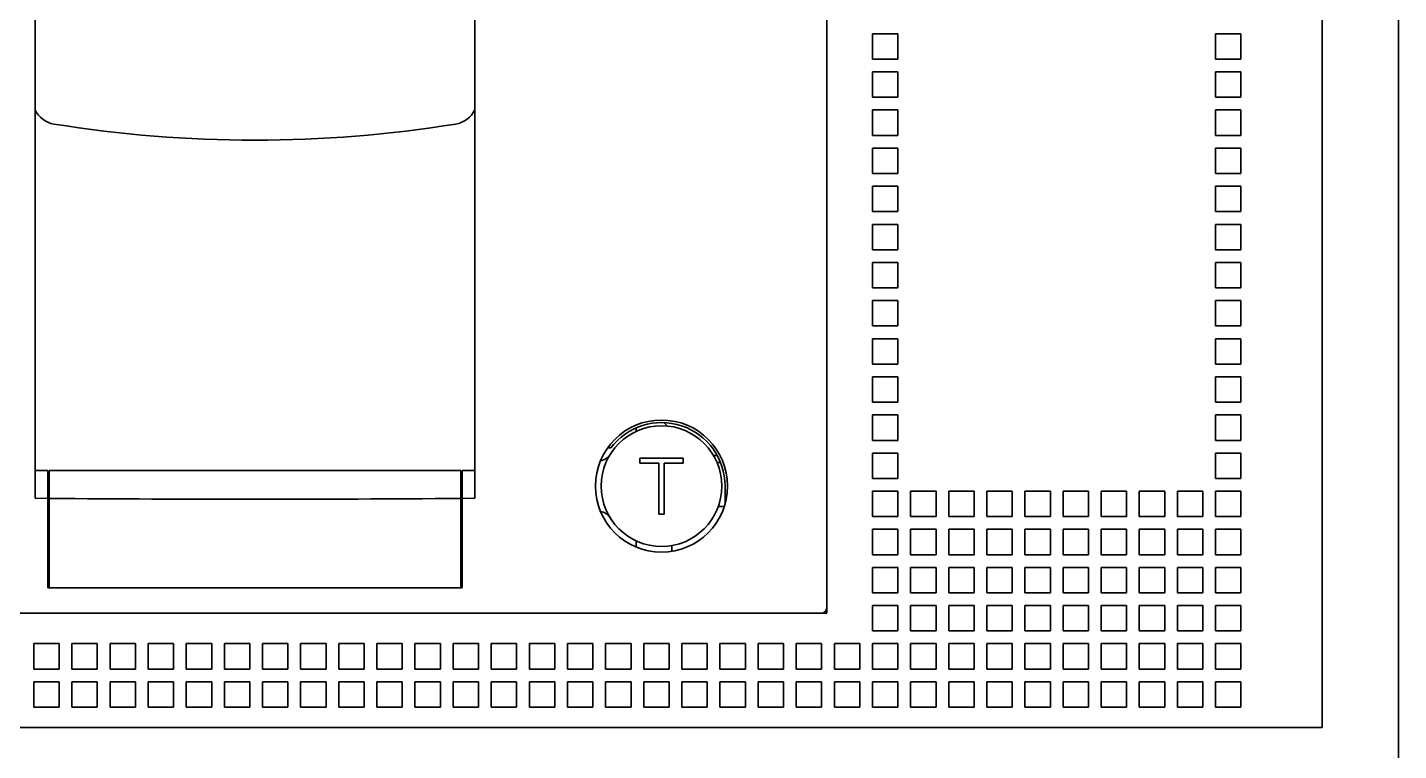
# Model space of a CAD drawing. Header units: millimetres. Extents: x 0 to 840, y -1485 to 297.
# Drawn here: x 187.75 to 193.15, y -682.27 to -679.43 of the extents above; entities that cross this region are included whole.
import ezdxf

# ---------------------------------------------------------------- set-up
doc = ezdxf.new("R2010")
doc.units = ezdxf.units.MM

# ---------------------------------------------------------------- blocks, each defined once
blk = doc.blocks.new('XT2_3M ABB')
at = {"color": 7, "lineweight": 35}
for p, q in [((4.2, 8.9), (4.2, 3.55)), ((4.2, 8.9), (4.2, 3.55)), ((2.25, 4), (2.25, 8.1)), ((2.25, 4), (2.25, 8.1)), ((2.25, 4.02), (2.25, 8.08)), ((-0.865, 4.4521), (-0.865, 7.6649)), ((0.865, 4.4521), (0.865, 7.6649)), ((-2.1603, 4), (2.1603, 4)), ((3.95, 3.55), (-3.95, 3.55)), ((3.95, 3.55), (-3.95, 3.55)), ((3.95, 3.55), (-3.91, 3.55))]:
    blk.add_line(p, q, dxfattribs=at)
at = {"color": 7, "lineweight": 35, "ltscale": 0.025}
for p, q in [((2.43, 6.28), (2.43, 6.18)), ((2.43, 6.28), (2.53, 6.28)), ((2.43, 6.28), (2.43, 6.18)), ((2.43, 6.28), (2.53, 6.28)), ((2.53, 6.28), (2.53, 6.18)), ((2.53, 6.28), (2.53, 6.18)), ((3.78, 6.28), (3.78, 6.18)), ((3.78, 6.28), (3.88, 6.28)), ((3.78, 6.28), (3.78, 6.18)), ((3.78, 6.28), (3.88, 6.28)), ((3.88, 6.28), (3.88, 6.18)), ((3.88, 6.28), (3.88, 6.18)), ((2.43, 6.18), (2.53, 6.18)), ((2.43, 6.18), (2.53, 6.18)), ((3.78, 6.18), (3.88, 6.18)), ((3.78, 6.18), (3.88, 6.18)), ((2.43, 6.13), (2.43, 6.03)), ((2.43, 6.13), (2.53, 6.13)), ((2.43, 6.13), (2.43, 6.03)), ((2.43, 6.13), (2.53, 6.13)), ((2.53, 6.13), (2.53, 6.03)), ((2.53, 6.13), (2.53, 6.03)), ((3.78, 6.13), (3.78, 6.03)), ((3.78, 6.13), (3.88, 6.13)), ((3.78, 6.13), (3.78, 6.03)), ((3.78, 6.13), (3.88, 6.13)), ((3.88, 6.13), (3.88, 6.03)), ((3.88, 6.13), (3.88, 6.03)), ((2.43, 6.03), (2.53, 6.03)), ((2.43, 6.03), (2.53, 6.03)), ((3.78, 6.03), (3.88, 6.03)), ((3.78, 6.03), (3.88, 6.03)), ((2.43, 5.98), (2.43, 5.88)), ((2.43, 5.98), (2.53, 5.98)), ((2.43, 5.98), (2.43, 5.88)), ((2.43, 5.98), (2.53, 5.98)), ((2.53, 5.98), (2.53, 5.88)), ((2.53, 5.98), (2.53, 5.88)), ((3.78, 5.98), (3.78, 5.88)), ((3.78, 5.98), (3.88, 5.98)), ((3.78, 5.98), (3.78, 5.88)), ((3.78, 5.98), (3.88, 5.98)), ((3.88, 5.98), (3.88, 5.88)), ((3.88, 5.98), (3.88, 5.88)), ((2.43, 5.88), (2.53, 5.88)), ((2.43, 5.88), (2.53, 5.88)), ((2.43, 5.83), (2.43, 5.73)), ((2.43, 5.83), (2.53, 5.83)), ((2.43, 5.83), (2.43, 5.73)), ((2.43, 5.83), (2.53, 5.83)), ((2.53, 5.83), (2.53, 5.73)), ((2.53, 5.83), (2.53, 5.73)), ((3.78, 5.88), (3.88, 5.88)), ((3.78, 5.88), (3.88, 5.88)), ((3.78, 5.83), (3.78, 5.73)), ((3.78, 5.83), (3.88, 5.83)), ((3.78, 5.83), (3.78, 5.73)), ((3.78, 5.83), (3.88, 5.83)), ((3.88, 5.83), (3.88, 5.73)), ((3.88, 5.83), (3.88, 5.73)), ((2.43, 5.73), (2.53, 5.73)), ((2.43, 5.73), (2.53, 5.73)), ((3.78, 5.73), (3.88, 5.73)), ((3.78, 5.73), (3.88, 5.73)), ((2.43, 5.68), (2.43, 5.58)), ((2.43, 5.68), (2.53, 5.68)), ((2.43, 5.68), (2.43, 5.58)), ((2.43, 5.68), (2.53, 5.68)), ((2.53, 5.68), (2.53, 5.58)), ((2.53, 5.68), (2.53, 5.58)), ((3.78, 5.68), (3.78, 5.58)), ((3.78, 5.68), (3.88, 5.68)), ((3.78, 5.68), (3.78, 5.58)), ((3.78, 5.68), (3.88, 5.68)), ((3.88, 5.68), (3.88, 5.58)), ((3.88, 5.68), (3.88, 5.58)), ((2.43, 5.58), (2.53, 5.58)), ((2.43, 5.58), (2.53, 5.58)), ((3.78, 5.58), (3.88, 5.58)), ((3.78, 5.58), (3.88, 5.58)), ((2.43, 5.53), (2.43, 5.43)), ((2.43, 5.53), (2.53, 5.53)), ((2.43, 5.53), (2.43, 5.43)), ((2.43, 5.53), (2.53, 5.53)), ((2.53, 5.53), (2.53, 5.43)), ((2.53, 5.53), (2.53, 5.43)), ((3.78, 5.53), (3.78, 5.43)), ((3.78, 5.53), (3.88, 5.53)), ((3.78, 5.53), (3.78, 5.43)), ((3.78, 5.53), (3.88, 5.53)), ((3.88, 5.53), (3.88, 5.43)), ((3.88, 5.53), (3.88, 5.43)), ((2.43, 5.43), (2.53, 5.43)), ((2.43, 5.43), (2.53, 5.43)), ((3.78, 5.43), (3.88, 5.43)), ((3.78, 5.43), (3.88, 5.43)), ((2.43, 5.38), (2.43, 5.28)), ((2.43, 5.38), (2.53, 5.38)), ((2.43, 5.38), (2.43, 5.28)), ((2.43, 5.38), (2.53, 5.38)), ((2.53, 5.38), (2.53, 5.28)), ((2.53, 5.38), (2.53, 5.28)), ((3.78, 5.38), (3.78, 5.28)), ((3.78, 5.38), (3.88, 5.38)), ((3.78, 5.38), (3.78, 5.28)), ((3.78, 5.38), (3.88, 5.38)), ((3.88, 5.38), (3.88, 5.28)), ((3.88, 5.38), (3.88, 5.28)), ((2.43, 5.28), (2.53, 5.28)), ((2.43, 5.28), (2.53, 5.28)), ((3.78, 5.28), (3.88, 5.28)), ((3.78, 5.28), (3.88, 5.28)), ((2.43, 5.23), (2.43, 5.13)), ((2.43, 5.23), (2.53, 5.23)), ((2.43, 5.23), (2.43, 5.13)), ((2.43, 5.23), (2.53, 5.23)), ((2.53, 5.23), (2.53, 5.13)), ((2.53, 5.23), (2.53, 5.13)), ((3.78, 5.23), (3.78, 5.13)), ((3.78, 5.23), (3.88, 5.23)), ((3.78, 5.23), (3.78, 5.13)), ((3.78, 5.23), (3.88, 5.23)), ((3.88, 5.23), (3.88, 5.13)), ((3.88, 5.23), (3.88, 5.13)), ((2.43, 5.13), (2.53, 5.13)), ((2.43, 5.13), (2.53, 5.13)), ((3.78, 5.13), (3.88, 5.13)), ((3.78, 5.13), (3.88, 5.13)), ((2.43, 5.08), (2.43, 4.98)), ((2.43, 5.08), (2.53, 5.08)), ((2.43, 5.08), (2.43, 4.98)), ((2.43, 5.08), (2.53, 5.08)), ((2.53, 5.08), (2.53, 4.98)), ((2.53, 5.08), (2.53, 4.98)), ((3.78, 5.08), (3.78, 4.98)), ((3.78, 5.08), (3.88, 5.08)), ((3.78, 5.08), (3.78, 4.98)), ((3.78, 5.08), (3.88, 5.08)), ((3.88, 5.08), (3.88, 4.98)), ((3.88, 5.08), (3.88, 4.98)), ((2.43, 4.98), (2.53, 4.98)), ((2.43, 4.98), (2.53, 4.98)), ((3.78, 4.98), (3.88, 4.98)), ((3.78, 4.98), (3.88, 4.98)), ((2.43, 4.93), (2.43, 4.83)), ((2.43, 4.93), (2.53, 4.93)), ((2.43, 4.93), (2.43, 4.83)), ((2.43, 4.93), (2.53, 4.93)), ((2.53, 4.93), (2.53, 4.83)), ((2.53, 4.93), (2.53, 4.83)), ((3.78, 4.93), (3.78, 4.83)), ((3.78, 4.93), (3.88, 4.93)), ((3.78, 4.93), (3.78, 4.83)), ((3.78, 4.93), (3.88, 4.93)), ((3.88, 4.93), (3.88, 4.83)), ((3.88, 4.93), (3.88, 4.83)), ((2.43, 4.83), (2.53, 4.83)), ((2.43, 4.83), (2.53, 4.83)), ((3.78, 4.83), (3.88, 4.83)), ((3.78, 4.83), (3.88, 4.83)), ((2.43, 4.78), (2.43, 4.68)), ((2.43, 4.78), (2.53, 4.78)), ((2.43, 4.78), (2.43, 4.68)), ((2.43, 4.78), (2.53, 4.78)), ((2.53, 4.78), (2.53, 4.68)), ((2.53, 4.78), (2.53, 4.68)), ((3.78, 4.78), (3.78, 4.68)), ((3.78, 4.78), (3.88, 4.78)), ((3.78, 4.78), (3.78, 4.68)), ((3.78, 4.78), (3.88, 4.78)), ((3.88, 4.78), (3.88, 4.68)), ((3.88, 4.78), (3.88, 4.68)), ((2.43, 4.68), (2.53, 4.68)), ((2.43, 4.68), (2.53, 4.68)), ((3.78, 4.68), (3.88, 4.68)), ((3.78, 4.68), (3.88, 4.68)), ((2.43, 4.63), (2.43, 4.53)), ((2.43, 4.63), (2.53, 4.63)), ((2.43, 4.63), (2.43, 4.53)), ((2.43, 4.63), (2.53, 4.63)), ((2.53, 4.63), (2.53, 4.53)), ((2.53, 4.63), (2.53, 4.53)), ((3.78, 4.63), (3.78, 4.53)), ((3.78, 4.63), (3.88, 4.63)), ((3.78, 4.63), (3.78, 4.53)), ((3.78, 4.63), (3.88, 4.63)), ((3.88, 4.63), (3.88, 4.53)), ((3.88, 4.63), (3.88, 4.53)), ((2.43, 4.53), (2.53, 4.53)), ((2.43, 4.53), (2.53, 4.53)), ((2.43, 4.48), (2.43, 4.38)), ((2.43, 4.48), (2.53, 4.48)), ((2.43, 4.48), (2.43, 4.38)), ((2.43, 4.48), (2.53, 4.48)), ((2.53, 4.48), (2.53, 4.38)), ((2.53, 4.48), (2.53, 4.38)), ((2.58, 4.48), (2.58, 4.38)), ((2.58, 4.48), (2.68, 4.48)), ((2.58, 4.48), (2.58, 4.38)), ((2.58, 4.48), (2.68, 4.48)), ((2.68, 4.48), (2.68, 4.38)), ((2.68, 4.48), (2.68, 4.38)), ((2.73, 4.48), (2.73, 4.38)), ((2.73, 4.48), (2.83, 4.48)), ((2.73, 4.48), (2.73, 4.38)), ((2.73, 4.48), (2.83, 4.48)), ((2.83, 4.48), (2.83, 4.38)), ((2.83, 4.48), (2.83, 4.38)), ((2.88, 4.48), (2.88, 4.38)), ((2.88, 4.48), (2.98, 4.48)), ((2.88, 4.48), (2.88, 4.38)), ((2.88, 4.48), (2.98, 4.48)), ((2.98, 4.48), (2.98, 4.38)), ((2.98, 4.48), (2.98, 4.38)), ((3.03, 4.48), (3.03, 4.38)), ((3.03, 4.48), (3.13, 4.48)), ((3.03, 4.48), (3.03, 4.38)), ((3.03, 4.48), (3.13, 4.48)), ((3.13, 4.48), (3.13, 4.38)), ((3.13, 4.48), (3.13, 4.38)), ((3.18, 4.48), (3.18, 4.38)), ((3.18, 4.48), (3.28, 4.48)), ((3.18, 4.48), (3.18, 4.38)), ((3.18, 4.48), (3.28, 4.48)), ((3.28, 4.48), (3.28, 4.38)), ((3.28, 4.48), (3.28, 4.38)), ((3.33, 4.48), (3.33, 4.38)), ((3.33, 4.48), (3.43, 4.48)), ((3.33, 4.48), (3.33, 4.38)), ((3.33, 4.48), (3.43, 4.48)), ((3.43, 4.48), (3.43, 4.38)), ((3.43, 4.48), (3.43, 4.38)), ((3.48, 4.48), (3.48, 4.38)), ((3.48, 4.48), (3.58, 4.48)), ((3.48, 4.48), (3.48, 4.38)), ((3.48, 4.48), (3.58, 4.48)), ((3.58, 4.48), (3.58, 4.38)), ((3.58, 4.48), (3.58, 4.38)), ((3.63, 4.48), (3.63, 4.38)), ((3.63, 4.48), (3.73, 4.48)), ((3.63, 4.48), (3.63, 4.38)), ((3.63, 4.48), (3.73, 4.48)), ((3.73, 4.48), (3.73, 4.38)), ((3.73, 4.48), (3.73, 4.38)), ((3.78, 4.53), (3.88, 4.53)), ((3.78, 4.53), (3.88, 4.53)), ((3.78, 4.48), (3.78, 4.38)), ((3.78, 4.48), (3.88, 4.48)), ((3.78, 4.48), (3.78, 4.38)), ((3.78, 4.48), (3.88, 4.48)), ((3.88, 4.48), (3.88, 4.38)), ((3.88, 4.48), (3.88, 4.38)), ((2.43, 4.38), (2.53, 4.38)), ((2.43, 4.38), (2.53, 4.38)), ((2.58, 4.38), (2.68, 4.38)), ((2.58, 4.38), (2.68, 4.38)), ((2.73, 4.38), (2.83, 4.38)), ((2.73, 4.38), (2.83, 4.38)), ((2.88, 4.38), (2.98, 4.38)), ((2.88, 4.38), (2.98, 4.38)), ((3.03, 4.38), (3.13, 4.38)), ((3.03, 4.38), (3.13, 4.38)), ((3.18, 4.38), (3.28, 4.38)), ((3.18, 4.38), (3.28, 4.38)), ((3.33, 4.38), (3.43, 4.38)), ((3.33, 4.38), (3.43, 4.38)), ((3.48, 4.38), (3.58, 4.38)), ((3.48, 4.38), (3.58, 4.38)), ((3.63, 4.38), (3.73, 4.38)), ((3.63, 4.38), (3.73, 4.38)), ((3.78, 4.38), (3.88, 4.38)), ((3.78, 4.38), (3.88, 4.38)), ((2.43, 4.33), (2.43, 4.23)), ((2.43, 4.33), (2.53, 4.33)), ((2.43, 4.33), (2.43, 4.23)), ((2.43, 4.33), (2.53, 4.33)), ((2.53, 4.33), (2.53, 4.23)), ((2.53, 4.33), (2.53, 4.23)), ((2.58, 4.33), (2.58, 4.23)), ((2.58, 4.33), (2.68, 4.33)), ((2.58, 4.33), (2.58, 4.23)), ((2.58, 4.33), (2.68, 4.33)), ((2.68, 4.33), (2.68, 4.23)), ((2.68, 4.33), (2.68, 4.23)), ((2.73, 4.33), (2.73, 4.23)), ((2.73, 4.33), (2.83, 4.33)), ((2.73, 4.33), (2.73, 4.23)), ((2.73, 4.33), (2.83, 4.33)), ((2.83, 4.33), (2.83, 4.23)), ((2.83, 4.33), (2.83, 4.23)), ((2.88, 4.33), (2.88, 4.23)), ((2.88, 4.33), (2.98, 4.33)), ((2.88, 4.33), (2.88, 4.23)), ((2.88, 4.33), (2.98, 4.33)), ((2.98, 4.33), (2.98, 4.23)), ((2.98, 4.33), (2.98, 4.23)), ((3.03, 4.33), (3.03, 4.23)), ((3.03, 4.33), (3.13, 4.33)), ((3.03, 4.33), (3.03, 4.23)), ((3.03, 4.33), (3.13, 4.33)), ((3.13, 4.33), (3.13, 4.23)), ((3.13, 4.33), (3.13, 4.23)), ((3.18, 4.33), (3.18, 4.23)), ((3.18, 4.33), (3.28, 4.33)), ((3.18, 4.33), (3.18, 4.23)), ((3.18, 4.33), (3.28, 4.33)), ((3.28, 4.33), (3.28, 4.23)), ((3.28, 4.33), (3.28, 4.23)), ((3.33, 4.33), (3.33, 4.23)), ((3.33, 4.33), (3.43, 4.33)), ((3.33, 4.33), (3.33, 4.23)), ((3.33, 4.33), (3.43, 4.33)), ((3.43, 4.33), (3.43, 4.23)), ((3.43, 4.33), (3.43, 4.23)), ((3.48, 4.33), (3.48, 4.23)), ((3.48, 4.33), (3.58, 4.33)), ((3.48, 4.33), (3.48, 4.23)), ((3.48, 4.33), (3.58, 4.33)), ((3.58, 4.33), (3.58, 4.23)), ((3.58, 4.33), (3.58, 4.23)), ((3.63, 4.33), (3.63, 4.23)), ((3.63, 4.33), (3.73, 4.33)), ((3.63, 4.33), (3.63, 4.23)), ((3.63, 4.33), (3.73, 4.33)), ((3.73, 4.33), (3.73, 4.23)), ((3.73, 4.33), (3.73, 4.23)), ((3.78, 4.33), (3.78, 4.23)), ((3.78, 4.33), (3.88, 4.33)), ((3.78, 4.33), (3.78, 4.23)), ((3.78, 4.33), (3.88, 4.33)), ((3.88, 4.33), (3.88, 4.23)), ((3.88, 4.33), (3.88, 4.23)), ((2.43, 4.23), (2.53, 4.23)), ((2.43, 4.23), (2.53, 4.23)), ((2.58, 4.23), (2.68, 4.23)), ((2.58, 4.23), (2.68, 4.23)), ((2.73, 4.23), (2.83, 4.23)), ((2.73, 4.23), (2.83, 4.23)), ((2.88, 4.23), (2.98, 4.23)), ((2.88, 4.23), (2.98, 4.23)), ((3.03, 4.23), (3.13, 4.23)), ((3.03, 4.23), (3.13, 4.23)), ((3.18, 4.23), (3.28, 4.23)), ((3.18, 4.23), (3.28, 4.23)), ((3.33, 4.23), (3.43, 4.23)), ((3.33, 4.23), (3.43, 4.23)), ((3.48, 4.23), (3.58, 4.23)), ((3.48, 4.23), (3.58, 4.23)), ((3.63, 4.23), (3.73, 4.23)), ((3.63, 4.23), (3.73, 4.23)), ((3.78, 4.23), (3.88, 4.23)), ((3.78, 4.23), (3.88, 4.23)), ((2.43, 4.18), (2.43, 4.08)), ((2.43, 4.18), (2.53, 4.18)), ((2.43, 4.18), (2.43, 4.08)), ((2.43, 4.18), (2.53, 4.18)), ((2.53, 4.18), (2.53, 4.08)), ((2.53, 4.18), (2.53, 4.08)), ((2.58, 4.18), (2.58, 4.08)), ((2.58, 4.18), (2.68, 4.18)), ((2.58, 4.18), (2.58, 4.08)), ((2.58, 4.18), (2.68, 4.18)), ((2.68, 4.18), (2.68, 4.08)), ((2.68, 4.18), (2.68, 4.08)), ((2.73, 4.18), (2.73, 4.08)), ((2.73, 4.18), (2.83, 4.18)), ((2.73, 4.18), (2.73, 4.08)), ((2.73, 4.18), (2.83, 4.18)), ((2.83, 4.18), (2.83, 4.08)), ((2.83, 4.18), (2.83, 4.08)), ((2.88, 4.18), (2.88, 4.08)), ((2.88, 4.18), (2.98, 4.18)), ((2.88, 4.18), (2.88, 4.08)), ((2.88, 4.18), (2.98, 4.18)), ((2.98, 4.18), (2.98, 4.08)), ((2.98, 4.18), (2.98, 4.08)), ((3.03, 4.18), (3.03, 4.08)), ((3.03, 4.18), (3.13, 4.18)), ((3.03, 4.18), (3.03, 4.08)), ((3.03, 4.18), (3.13, 4.18)), ((3.13, 4.18), (3.13, 4.08)), ((3.13, 4.18), (3.13, 4.08)), ((3.18, 4.18), (3.18, 4.08)), ((3.18, 4.18), (3.28, 4.18)), ((3.18, 4.18), (3.18, 4.08)), ((3.18, 4.18), (3.28, 4.18)), ((3.28, 4.18), (3.28, 4.08)), ((3.28, 4.18), (3.28, 4.08)), ((3.33, 4.18), (3.33, 4.08)), ((3.33, 4.18), (3.43, 4.18)), ((3.33, 4.18), (3.33, 4.08)), ((3.33, 4.18), (3.43, 4.18)), ((3.43, 4.18), (3.43, 4.08)), ((3.43, 4.18), (3.43, 4.08)), ((3.48, 4.18), (3.48, 4.08)), ((3.48, 4.18), (3.58, 4.18)), ((3.48, 4.18), (3.48, 4.08)), ((3.48, 4.18), (3.58, 4.18)), ((3.58, 4.18), (3.58, 4.08)), ((3.58, 4.18), (3.58, 4.08)), ((3.63, 4.18), (3.63, 4.08)), ((3.63, 4.18), (3.73, 4.18)), ((3.63, 4.18), (3.63, 4.08)), ((3.63, 4.18), (3.73, 4.18)), ((3.73, 4.18), (3.73, 4.08)), ((3.73, 4.18), (3.73, 4.08)), ((3.78, 4.18), (3.78, 4.08)), ((3.78, 4.18), (3.88, 4.18)), ((3.78, 4.18), (3.78, 4.08)), ((3.78, 4.18), (3.88, 4.18)), ((3.88, 4.18), (3.88, 4.08)), ((3.88, 4.18), (3.88, 4.08)), ((2.43, 4.08), (2.53, 4.08)), ((2.43, 4.08), (2.53, 4.08)), ((2.58, 4.08), (2.68, 4.08)), ((2.58, 4.08), (2.68, 4.08)), ((2.73, 4.08), (2.83, 4.08)), ((2.73, 4.08), (2.83, 4.08)), ((2.88, 4.08), (2.98, 4.08)), ((2.88, 4.08), (2.98, 4.08)), ((3.03, 4.08), (3.13, 4.08)), ((3.03, 4.08), (3.13, 4.08)), ((3.18, 4.08), (3.28, 4.08)), ((3.18, 4.08), (3.28, 4.08)), ((3.33, 4.08), (3.43, 4.08)), ((3.33, 4.08), (3.43, 4.08)), ((3.48, 4.08), (3.58, 4.08)), ((3.48, 4.08), (3.58, 4.08)), ((3.63, 4.08), (3.73, 4.08)), ((3.63, 4.08), (3.73, 4.08)), ((3.78, 4.08), (3.88, 4.08)), ((3.78, 4.08), (3.88, 4.08)), ((2.43, 4.03), (2.43, 3.93)), ((2.43, 4.03), (2.53, 4.03)), ((2.43, 4.03), (2.43, 3.93)), ((2.43, 4.03), (2.53, 4.03)), ((2.53, 4.03), (2.53, 3.93)), ((2.53, 4.03), (2.53, 3.93)), ((2.58, 4.03), (2.58, 3.93)), ((2.58, 4.03), (2.68, 4.03)), ((2.58, 4.03), (2.58, 3.93)), ((2.58, 4.03), (2.68, 4.03)), ((2.68, 4.03), (2.68, 3.93)), ((2.68, 4.03), (2.68, 3.93)), ((2.73, 4.03), (2.73, 3.93)), ((2.73, 4.03), (2.83, 4.03)), ((2.73, 4.03), (2.73, 3.93)), ((2.73, 4.03), (2.83, 4.03)), ((2.83, 4.03), (2.83, 3.93)), ((2.83, 4.03), (2.83, 3.93)), ((2.88, 4.03), (2.88, 3.93)), ((2.88, 4.03), (2.98, 4.03)), ((2.88, 4.03), (2.88, 3.93)), ((2.88, 4.03), (2.98, 4.03)), ((2.98, 4.03), (2.98, 3.93)), ((2.98, 4.03), (2.98, 3.93)), ((3.03, 4.03), (3.03, 3.93)), ((3.03, 4.03), (3.13, 4.03)), ((3.03, 4.03), (3.03, 3.93)), ((3.03, 4.03), (3.13, 4.03)), ((3.13, 4.03), (3.13, 3.93)), ((3.13, 4.03), (3.13, 3.93)), ((3.18, 4.03), (3.18, 3.93)), ((3.18, 4.03), (3.28, 4.03)), ((3.18, 4.03), (3.18, 3.93)), ((3.18, 4.03), (3.28, 4.03)), ((3.28, 4.03), (3.28, 3.93)), ((3.28, 4.03), (3.28, 3.93)), ((3.33, 4.03), (3.33, 3.93)), ((3.33, 4.03), (3.43, 4.03)), ((3.33, 4.03), (3.33, 3.93)), ((3.33, 4.03), (3.43, 4.03)), ((3.43, 4.03), (3.43, 3.93)), ((3.43, 4.03), (3.43, 3.93)), ((3.48, 4.03), (3.48, 3.93)), ((3.48, 4.03), (3.58, 4.03)), ((3.48, 4.03), (3.48, 3.93)), ((3.48, 4.03), (3.58, 4.03)), ((3.58, 4.03), (3.58, 3.93)), ((3.58, 4.03), (3.58, 3.93)), ((3.63, 4.03), (3.63, 3.93)), ((3.63, 4.03), (3.73, 4.03)), ((3.63, 4.03), (3.63, 3.93)), ((3.63, 4.03), (3.73, 4.03)), ((3.73, 4.03), (3.73, 3.93)), ((3.73, 4.03), (3.73, 3.93)), ((3.78, 4.03), (3.78, 3.93)), ((3.78, 4.03), (3.88, 4.03)), ((3.78, 4.03), (3.78, 3.93)), ((3.78, 4.03), (3.88, 4.03)), ((3.88, 4.03), (3.88, 3.93)), ((3.88, 4.03), (3.88, 3.93)), ((2.43, 3.93), (2.53, 3.93)), ((2.43, 3.93), (2.53, 3.93)), ((2.58, 3.93), (2.68, 3.93)), ((2.58, 3.93), (2.68, 3.93)), ((2.73, 3.93), (2.83, 3.93)), ((2.73, 3.93), (2.83, 3.93)), ((2.88, 3.93), (2.98, 3.93)), ((2.88, 3.93), (2.98, 3.93)), ((3.03, 3.93), (3.13, 3.93)), ((3.03, 3.93), (3.13, 3.93)), ((3.18, 3.93), (3.28, 3.93)), ((3.18, 3.93), (3.28, 3.93)), ((3.33, 3.93), (3.43, 3.93)), ((3.33, 3.93), (3.43, 3.93)), ((3.48, 3.93), (3.58, 3.93)), ((3.48, 3.93), (3.58, 3.93)), ((3.63, 3.93), (3.73, 3.93)), ((3.63, 3.93), (3.73, 3.93)), ((3.78, 3.93), (3.88, 3.93)), ((3.78, 3.93), (3.88, 3.93)), ((-0.87, 3.88), (-0.87, 3.78)), ((-0.87, 3.88), (-0.77, 3.88)), ((-0.87, 3.88), (-0.87, 3.78)), ((-0.87, 3.88), (-0.77, 3.88)), ((-0.77, 3.88), (-0.77, 3.78)), ((-0.77, 3.88), (-0.77, 3.78)), ((-0.72, 3.88), (-0.72, 3.78)), ((-0.72, 3.88), (-0.62, 3.88)), ((-0.72, 3.88), (-0.72, 3.78)), ((-0.72, 3.88), (-0.62, 3.88)), ((-0.62, 3.88), (-0.62, 3.78)), ((-0.62, 3.88), (-0.62, 3.78)), ((-0.57, 3.88), (-0.57, 3.78)), ((-0.57, 3.88), (-0.47, 3.88)), ((-0.57, 3.88), (-0.57, 3.78)), ((-0.57, 3.88), (-0.47, 3.88)), ((-0.47, 3.88), (-0.47, 3.78)), ((-0.47, 3.88), (-0.47, 3.78)), ((-0.42, 3.88), (-0.42, 3.78)), ((-0.42, 3.88), (-0.32, 3.88)), ((-0.42, 3.88), (-0.42, 3.78)), ((-0.42, 3.88), (-0.32, 3.88)), ((-0.32, 3.88), (-0.32, 3.78)), ((-0.32, 3.88), (-0.32, 3.78)), ((-0.27, 3.88), (-0.27, 3.78)), ((-0.27, 3.88), (-0.17, 3.88)), ((-0.27, 3.88), (-0.27, 3.78)), ((-0.27, 3.88), (-0.17, 3.88)), ((-0.17, 3.88), (-0.17, 3.78)), ((-0.17, 3.88), (-0.17, 3.78)), ((-0.12, 3.88), (-0.12, 3.78)), ((-0.12, 3.88), (-0.02, 3.88)), ((-0.12, 3.88), (-0.12, 3.78)), ((-0.12, 3.88), (-0.02, 3.88)), ((-0.02, 3.88), (-0.02, 3.78)), ((-0.02, 3.88), (-0.02, 3.78)), ((0.03, 3.88), (0.03, 3.78)), ((0.03, 3.88), (0.13, 3.88)), ((0.03, 3.88), (0.03, 3.78)), ((0.03, 3.88), (0.13, 3.88)), ((0.13, 3.88), (0.13, 3.78)), ((0.13, 3.88), (0.13, 3.78)), ((0.18, 3.88), (0.18, 3.78)), ((0.18, 3.88), (0.28, 3.88)), ((0.18, 3.88), (0.18, 3.78)), ((0.18, 3.88), (0.28, 3.88)), ((0.28, 3.88), (0.28, 3.78)), ((0.28, 3.88), (0.28, 3.78)), ((0.33, 3.88), (0.33, 3.78)), ((0.33, 3.88), (0.43, 3.88)), ((0.33, 3.88), (0.33, 3.78)), ((0.33, 3.88), (0.43, 3.88)), ((0.43, 3.88), (0.43, 3.78)), ((0.43, 3.88), (0.43, 3.78)), ((0.48, 3.88), (0.48, 3.78)), ((0.48, 3.88), (0.58, 3.88)), ((0.48, 3.88), (0.48, 3.78)), ((0.48, 3.88), (0.58, 3.88)), ((0.58, 3.88), (0.58, 3.78)), ((0.58, 3.88), (0.58, 3.78)), ((0.63, 3.88), (0.63, 3.78)), ((0.63, 3.88), (0.73, 3.88)), ((0.63, 3.88), (0.63, 3.78)), ((0.63, 3.88), (0.73, 3.88)), ((0.73, 3.88), (0.73, 3.78)), ((0.73, 3.88), (0.73, 3.78)), ((0.78, 3.88), (0.78, 3.78)), ((0.78, 3.88), (0.88, 3.88)), ((0.78, 3.88), (0.78, 3.78)), ((0.78, 3.88), (0.88, 3.88)), ((0.88, 3.88), (0.88, 3.78)), ((0.88, 3.88), (0.88, 3.78)), ((0.93, 3.88), (0.93, 3.78)), ((0.93, 3.88), (1.03, 3.88)), ((0.93, 3.88), (0.93, 3.78)), ((0.93, 3.88), (1.03, 3.88)), ((1.03, 3.88), (1.03, 3.78)), ((1.03, 3.88), (1.03, 3.78)), ((1.08, 3.88), (1.08, 3.78)), ((1.08, 3.88), (1.18, 3.88)), ((1.08, 3.88), (1.08, 3.78)), ((1.08, 3.88), (1.18, 3.88)), ((1.18, 3.88), (1.18, 3.78)), ((1.18, 3.88), (1.18, 3.78)), ((1.23, 3.88), (1.23, 3.78)), ((1.23, 3.88), (1.33, 3.88)), ((1.23, 3.88), (1.23, 3.78)), ((1.23, 3.88), (1.33, 3.88)), ((1.33, 3.88), (1.33, 3.78)), ((1.33, 3.88), (1.33, 3.78)), ((1.38, 3.88), (1.38, 3.78)), ((1.38, 3.88), (1.48, 3.88)), ((1.38, 3.88), (1.38, 3.78)), ((1.38, 3.88), (1.48, 3.88)), ((1.48, 3.88), (1.48, 3.78)), ((1.48, 3.88), (1.48, 3.78)), ((1.53, 3.88), (1.53, 3.78)), ((1.53, 3.88), (1.63, 3.88)), ((1.53, 3.88), (1.53, 3.78)), ((1.53, 3.88), (1.63, 3.88)), ((1.63, 3.88), (1.63, 3.78)), ((1.63, 3.88), (1.63, 3.78)), ((1.68, 3.88), (1.68, 3.78)), ((1.68, 3.88), (1.78, 3.88)), ((1.68, 3.88), (1.68, 3.78)), ((1.68, 3.88), (1.78, 3.88)), ((1.78, 3.88), (1.78, 3.78)), ((1.78, 3.88), (1.78, 3.78)), ((1.83, 3.88), (1.83, 3.78)), ((1.83, 3.88), (1.93, 3.88)), ((1.83, 3.88), (1.83, 3.78)), ((1.83, 3.88), (1.93, 3.88)), ((1.93, 3.88), (1.93, 3.78)), ((1.93, 3.88), (1.93, 3.78)), ((1.98, 3.88), (1.98, 3.78)), ((1.98, 3.88), (2.08, 3.88)), ((1.98, 3.88), (1.98, 3.78)), ((1.98, 3.88), (2.08, 3.88)), ((2.08, 3.88), (2.08, 3.78)), ((2.08, 3.88), (2.08, 3.78)), ((2.13, 3.88), (2.13, 3.78)), ((2.13, 3.88), (2.23, 3.88)), ((2.13, 3.88), (2.13, 3.78)), ((2.13, 3.88), (2.23, 3.88)), ((2.23, 3.88), (2.23, 3.78)), ((2.23, 3.88), (2.23, 3.78)), ((2.28, 3.88), (2.28, 3.78)), ((2.28, 3.88), (2.38, 3.88)), ((2.28, 3.88), (2.28, 3.78)), ((2.28, 3.88), (2.38, 3.88)), ((2.38, 3.88), (2.38, 3.78)), ((2.38, 3.88), (2.38, 3.78)), ((2.43, 3.88), (2.43, 3.78)), ((2.43, 3.88), (2.53, 3.88)), ((2.43, 3.88), (2.43, 3.78)), ((2.43, 3.88), (2.53, 3.88)), ((2.53, 3.88), (2.53, 3.78)), ((2.53, 3.88), (2.53, 3.78)), ((2.58, 3.88), (2.58, 3.78)), ((2.58, 3.88), (2.68, 3.88)), ((2.58, 3.88), (2.58, 3.78)), ((2.58, 3.88), (2.68, 3.88)), ((2.68, 3.88), (2.68, 3.78)), ((2.68, 3.88), (2.68, 3.78)), ((2.73, 3.88), (2.73, 3.78)), ((2.73, 3.88), (2.83, 3.88)), ((2.73, 3.88), (2.73, 3.78)), ((2.73, 3.88), (2.83, 3.88)), ((2.83, 3.88), (2.83, 3.78)), ((2.83, 3.88), (2.83, 3.78)), ((2.88, 3.88), (2.88, 3.78)), ((2.88, 3.88), (2.98, 3.88)), ((2.88, 3.88), (2.88, 3.78)), ((2.88, 3.88), (2.98, 3.88)), ((2.98, 3.88), (2.98, 3.78)), ((2.98, 3.88), (2.98, 3.78)), ((3.03, 3.88), (3.03, 3.78)), ((3.03, 3.88), (3.13, 3.88)), ((3.03, 3.88), (3.03, 3.78)), ((3.03, 3.88), (3.13, 3.88)), ((3.13, 3.88), (3.13, 3.78)), ((3.13, 3.88), (3.13, 3.78)), ((3.18, 3.88), (3.18, 3.78)), ((3.18, 3.88), (3.28, 3.88)), ((3.18, 3.88), (3.18, 3.78)), ((3.18, 3.88), (3.28, 3.88)), ((3.28, 3.88), (3.28, 3.78)), ((3.28, 3.88), (3.28, 3.78)), ((3.33, 3.88), (3.33, 3.78)), ((3.33, 3.88), (3.43, 3.88)), ((3.33, 3.88), (3.33, 3.78)), ((3.33, 3.88), (3.43, 3.88)), ((3.43, 3.88), (3.43, 3.78)), ((3.43, 3.88), (3.43, 3.78)), ((3.48, 3.88), (3.48, 3.78)), ((3.48, 3.88), (3.58, 3.88)), ((3.48, 3.88), (3.48, 3.78)), ((3.48, 3.88), (3.58, 3.88)), ((3.58, 3.88), (3.58, 3.78)), ((3.58, 3.88), (3.58, 3.78)), ((3.63, 3.88), (3.63, 3.78)), ((3.63, 3.88), (3.73, 3.88)), ((3.63, 3.88), (3.63, 3.78)), ((3.63, 3.88), (3.73, 3.88)), ((3.73, 3.88), (3.73, 3.78)), ((3.73, 3.88), (3.73, 3.78)), ((3.78, 3.88), (3.88, 3.88)), ((3.78, 3.88), (3.78, 3.78)), ((3.78, 3.88), (3.88, 3.88)), ((3.78, 3.88), (3.78, 3.78)), ((3.88, 3.88), (3.88, 3.78)), ((3.88, 3.88), (3.88, 3.78)), ((-0.87, 3.78), (-0.77, 3.78)), ((-0.87, 3.78), (-0.77, 3.78)), ((-0.72, 3.78), (-0.62, 3.78)), ((-0.72, 3.78), (-0.62, 3.78)), ((-0.57, 3.78), (-0.47, 3.78)), ((-0.57, 3.78), (-0.47, 3.78)), ((-0.42, 3.78), (-0.32, 3.78)), ((-0.42, 3.78), (-0.32, 3.78)), ((-0.27, 3.78), (-0.17, 3.78)), ((-0.27, 3.78), (-0.17, 3.78)), ((-0.12, 3.78), (-0.02, 3.78)), ((-0.12, 3.78), (-0.02, 3.78)), ((0.03, 3.78), (0.13, 3.78)), ((0.03, 3.78), (0.13, 3.78)), ((0.18, 3.78), (0.28, 3.78)), ((0.18, 3.78), (0.28, 3.78)), ((0.33, 3.78), (0.43, 3.78)), ((0.33, 3.78), (0.43, 3.78)), ((0.48, 3.78), (0.58, 3.78)), ((0.48, 3.78), (0.58, 3.78)), ((0.63, 3.78), (0.73, 3.78)), ((0.63, 3.78), (0.73, 3.78)), ((0.78, 3.78), (0.88, 3.78)), ((0.78, 3.78), (0.88, 3.78)), ((0.93, 3.78), (1.03, 3.78)), ((0.93, 3.78), (1.03, 3.78)), ((1.08, 3.78), (1.18, 3.78)), ((1.08, 3.78), (1.18, 3.78)), ((1.23, 3.78), (1.33, 3.78)), ((1.23, 3.78), (1.33, 3.78)), ((1.38, 3.78), (1.48, 3.78)), ((1.38, 3.78), (1.48, 3.78)), ((1.53, 3.78), (1.63, 3.78)), ((1.53, 3.78), (1.63, 3.78)), ((1.68, 3.78), (1.78, 3.78)), ((1.68, 3.78), (1.78, 3.78)), ((1.83, 3.78), (1.93, 3.78)), ((1.83, 3.78), (1.93, 3.78)), ((1.98, 3.78), (2.08, 3.78)), ((1.98, 3.78), (2.08, 3.78)), ((2.13, 3.78), (2.23, 3.78)), ((2.13, 3.78), (2.23, 3.78)), ((2.28, 3.78), (2.38, 3.78)), ((2.28, 3.78), (2.38, 3.78)), ((2.43, 3.78), (2.53, 3.78)), ((2.43, 3.78), (2.53, 3.78)), ((2.58, 3.78), (2.68, 3.78)), ((2.58, 3.78), (2.68, 3.78)), ((2.73, 3.78), (2.83, 3.78)), ((2.73, 3.78), (2.83, 3.78)), ((2.88, 3.78), (2.98, 3.78)), ((2.88, 3.78), (2.98, 3.78)), ((3.03, 3.78), (3.13, 3.78)), ((3.03, 3.78), (3.13, 3.78)), ((3.18, 3.78), (3.28, 3.78)), ((3.18, 3.78), (3.28, 3.78)), ((3.33, 3.78), (3.43, 3.78)), ((3.33, 3.78), (3.43, 3.78)), ((3.48, 3.78), (3.58, 3.78)), ((3.48, 3.78), (3.58, 3.78)), ((3.63, 3.78), (3.73, 3.78)), ((3.63, 3.78), (3.73, 3.78)), ((3.78, 3.78), (3.88, 3.78)), ((3.78, 3.78), (3.88, 3.78)), ((-0.87, 3.73), (-0.87, 3.63)), ((-0.87, 3.73), (-0.77, 3.73)), ((-0.87, 3.73), (-0.87, 3.63)), ((-0.87, 3.73), (-0.77, 3.73)), ((-0.77, 3.73), (-0.77, 3.63)), ((-0.77, 3.73), (-0.77, 3.63)), ((-0.72, 3.73), (-0.72, 3.63)), ((-0.72, 3.73), (-0.62, 3.73)), ((-0.72, 3.73), (-0.72, 3.63)), ((-0.72, 3.73), (-0.62, 3.73)), ((-0.62, 3.73), (-0.62, 3.63)), ((-0.62, 3.73), (-0.62, 3.63)), ((-0.57, 3.73), (-0.57, 3.63)), ((-0.57, 3.73), (-0.47, 3.73)), ((-0.57, 3.73), (-0.57, 3.63)), ((-0.57, 3.73), (-0.47, 3.73)), ((-0.47, 3.73), (-0.47, 3.63)), ((-0.47, 3.73), (-0.47, 3.63)), ((-0.42, 3.73), (-0.42, 3.63)), ((-0.42, 3.73), (-0.32, 3.73)), ((-0.42, 3.73), (-0.42, 3.63)), ((-0.42, 3.73), (-0.32, 3.73)), ((-0.32, 3.73), (-0.32, 3.63)), ((-0.32, 3.73), (-0.32, 3.63)), ((-0.27, 3.73), (-0.27, 3.63)), ((-0.27, 3.73), (-0.17, 3.73)), ((-0.27, 3.73), (-0.27, 3.63)), ((-0.27, 3.73), (-0.17, 3.73)), ((-0.17, 3.73), (-0.17, 3.63)), ((-0.17, 3.73), (-0.17, 3.63)), ((-0.12, 3.73), (-0.12, 3.63)), ((-0.12, 3.73), (-0.02, 3.73)), ((-0.12, 3.73), (-0.12, 3.63)), ((-0.12, 3.73), (-0.02, 3.73)), ((-0.02, 3.73), (-0.02, 3.63)), ((-0.02, 3.73), (-0.02, 3.63)), ((0.03, 3.73), (0.03, 3.63)), ((0.03, 3.73), (0.13, 3.73)), ((0.03, 3.73), (0.03, 3.63)), ((0.03, 3.73), (0.13, 3.73)), ((0.13, 3.73), (0.13, 3.63)), ((0.13, 3.73), (0.13, 3.63)), ((0.18, 3.73), (0.18, 3.63)), ((0.18, 3.73), (0.28, 3.73)), ((0.18, 3.73), (0.18, 3.63)), ((0.18, 3.73), (0.28, 3.73)), ((0.28, 3.73), (0.28, 3.63)), ((0.28, 3.73), (0.28, 3.63)), ((0.33, 3.73), (0.33, 3.63)), ((0.33, 3.73), (0.43, 3.73)), ((0.33, 3.73), (0.33, 3.63)), ((0.33, 3.73), (0.43, 3.73)), ((0.43, 3.73), (0.43, 3.63)), ((0.43, 3.73), (0.43, 3.63)), ((0.48, 3.73), (0.48, 3.63)), ((0.48, 3.73), (0.58, 3.73)), ((0.48, 3.73), (0.48, 3.63)), ((0.48, 3.73), (0.58, 3.73)), ((0.58, 3.73), (0.58, 3.63)), ((0.58, 3.73), (0.58, 3.63)), ((0.63, 3.73), (0.63, 3.63)), ((0.63, 3.73), (0.73, 3.73)), ((0.63, 3.73), (0.63, 3.63)), ((0.63, 3.73), (0.73, 3.73)), ((0.73, 3.73), (0.73, 3.63)), ((0.73, 3.73), (0.73, 3.63)), ((0.78, 3.73), (0.78, 3.63)), ((0.78, 3.73), (0.88, 3.73)), ((0.78, 3.73), (0.78, 3.63)), ((0.78, 3.73), (0.88, 3.73)), ((0.88, 3.73), (0.88, 3.63)), ((0.88, 3.73), (0.88, 3.63)), ((0.93, 3.73), (0.93, 3.63)), ((0.93, 3.73), (1.03, 3.73)), ((0.93, 3.73), (0.93, 3.63)), ((0.93, 3.73), (1.03, 3.73)), ((1.03, 3.73), (1.03, 3.63)), ((1.03, 3.73), (1.03, 3.63)), ((1.08, 3.73), (1.08, 3.63)), ((1.08, 3.73), (1.18, 3.73)), ((1.08, 3.73), (1.08, 3.63)), ((1.08, 3.73), (1.18, 3.73)), ((1.18, 3.73), (1.18, 3.63)), ((1.18, 3.73), (1.18, 3.63)), ((1.23, 3.73), (1.23, 3.63)), ((1.23, 3.73), (1.33, 3.73)), ((1.23, 3.73), (1.23, 3.63)), ((1.23, 3.73), (1.33, 3.73)), ((1.33, 3.73), (1.33, 3.63)), ((1.33, 3.73), (1.33, 3.63)), ((1.38, 3.73), (1.38, 3.63)), ((1.38, 3.73), (1.48, 3.73)), ((1.38, 3.73), (1.38, 3.63)), ((1.38, 3.73), (1.48, 3.73)), ((1.48, 3.73), (1.48, 3.63)), ((1.48, 3.73), (1.48, 3.63)), ((1.53, 3.73), (1.53, 3.63)), ((1.53, 3.73), (1.63, 3.73)), ((1.53, 3.73), (1.53, 3.63)), ((1.53, 3.73), (1.63, 3.73)), ((1.63, 3.73), (1.63, 3.63)), ((1.63, 3.73), (1.63, 3.63)), ((1.68, 3.73), (1.68, 3.63)), ((1.68, 3.73), (1.78, 3.73)), ((1.68, 3.73), (1.68, 3.63)), ((1.68, 3.73), (1.78, 3.73)), ((1.78, 3.73), (1.78, 3.63)), ((1.78, 3.73), (1.78, 3.63)), ((1.83, 3.73), (1.83, 3.63)), ((1.83, 3.73), (1.93, 3.73)), ((1.83, 3.73), (1.83, 3.63)), ((1.83, 3.73), (1.93, 3.73)), ((1.93, 3.73), (1.93, 3.63)), ((1.93, 3.73), (1.93, 3.63)), ((1.98, 3.73), (1.98, 3.63)), ((1.98, 3.73), (2.08, 3.73)), ((1.98, 3.73), (1.98, 3.63)), ((1.98, 3.73), (2.08, 3.73)), ((2.08, 3.73), (2.08, 3.63)), ((2.08, 3.73), (2.08, 3.63)), ((2.13, 3.73), (2.13, 3.63)), ((2.13, 3.73), (2.23, 3.73)), ((2.13, 3.73), (2.13, 3.63)), ((2.13, 3.73), (2.23, 3.73)), ((2.23, 3.73), (2.23, 3.63)), ((2.23, 3.73), (2.23, 3.63)), ((2.28, 3.73), (2.28, 3.63)), ((2.28, 3.73), (2.38, 3.73)), ((2.28, 3.73), (2.28, 3.63)), ((2.28, 3.73), (2.38, 3.73)), ((2.38, 3.73), (2.38, 3.63)), ((2.38, 3.73), (2.38, 3.63)), ((2.43, 3.73), (2.43, 3.63)), ((2.43, 3.73), (2.53, 3.73)), ((2.43, 3.73), (2.43, 3.63)), ((2.43, 3.73), (2.53, 3.73)), ((2.53, 3.73), (2.53, 3.63)), ((2.53, 3.73), (2.53, 3.63)), ((2.58, 3.73), (2.58, 3.63)), ((2.58, 3.73), (2.68, 3.73)), ((2.58, 3.73), (2.58, 3.63)), ((2.58, 3.73), (2.68, 3.73)), ((2.68, 3.73), (2.68, 3.63)), ((2.68, 3.73), (2.68, 3.63)), ((2.73, 3.73), (2.73, 3.63)), ((2.73, 3.73), (2.83, 3.73)), ((2.73, 3.73), (2.73, 3.63)), ((2.73, 3.73), (2.83, 3.73)), ((2.83, 3.73), (2.83, 3.63)), ((2.83, 3.73), (2.83, 3.63)), ((2.88, 3.73), (2.88, 3.63)), ((2.88, 3.73), (2.98, 3.73)), ((2.88, 3.73), (2.88, 3.63)), ((2.88, 3.73), (2.98, 3.73)), ((2.98, 3.73), (2.98, 3.63)), ((2.98, 3.73), (2.98, 3.63)), ((3.03, 3.73), (3.03, 3.63)), ((3.03, 3.73), (3.13, 3.73)), ((3.03, 3.73), (3.03, 3.63)), ((3.03, 3.73), (3.13, 3.73)), ((3.13, 3.73), (3.13, 3.63)), ((3.13, 3.73), (3.13, 3.63)), ((3.18, 3.73), (3.18, 3.63)), ((3.18, 3.73), (3.28, 3.73)), ((3.18, 3.73), (3.18, 3.63)), ((3.18, 3.73), (3.28, 3.73)), ((3.28, 3.73), (3.28, 3.63)), ((3.28, 3.73), (3.28, 3.63)), ((3.33, 3.73), (3.33, 3.63)), ((3.33, 3.73), (3.43, 3.73)), ((3.33, 3.73), (3.33, 3.63)), ((3.33, 3.73), (3.43, 3.73)), ((3.43, 3.73), (3.43, 3.63)), ((3.43, 3.73), (3.43, 3.63)), ((3.48, 3.73), (3.48, 3.63)), ((3.48, 3.73), (3.58, 3.73)), ((3.48, 3.73), (3.48, 3.63)), ((3.48, 3.73), (3.58, 3.73)), ((3.58, 3.73), (3.58, 3.63)), ((3.58, 3.73), (3.58, 3.63)), ((3.63, 3.73), (3.63, 3.63)), ((3.63, 3.73), (3.73, 3.73)), ((3.63, 3.73), (3.63, 3.63)), ((3.63, 3.73), (3.73, 3.73)), ((3.73, 3.73), (3.73, 3.63)), ((3.73, 3.73), (3.73, 3.63)), ((3.78, 3.73), (3.88, 3.73)), ((3.78, 3.73), (3.78, 3.63)), ((3.78, 3.73), (3.88, 3.73)), ((3.78, 3.73), (3.78, 3.63)), ((3.88, 3.73), (3.88, 3.63)), ((3.88, 3.73), (3.88, 3.63)), ((-0.87, 3.63), (-0.77, 3.63)), ((-0.87, 3.63), (-0.77, 3.63)), ((-0.72, 3.63), (-0.62, 3.63)), ((-0.72, 3.63), (-0.62, 3.63)), ((-0.57, 3.63), (-0.47, 3.63)), ((-0.57, 3.63), (-0.47, 3.63)), ((-0.42, 3.63), (-0.32, 3.63)), ((-0.42, 3.63), (-0.32, 3.63)), ((-0.27, 3.63), (-0.17, 3.63)), ((-0.27, 3.63), (-0.17, 3.63)), ((-0.12, 3.63), (-0.02, 3.63)), ((-0.12, 3.63), (-0.02, 3.63)), ((0.03, 3.63), (0.13, 3.63)), ((0.03, 3.63), (0.13, 3.63)), ((0.18, 3.63), (0.28, 3.63)), ((0.18, 3.63), (0.28, 3.63)), ((0.33, 3.63), (0.43, 3.63)), ((0.33, 3.63), (0.43, 3.63)), ((0.48, 3.63), (0.58, 3.63)), ((0.48, 3.63), (0.58, 3.63)), ((0.63, 3.63), (0.73, 3.63)), ((0.63, 3.63), (0.73, 3.63)), ((0.78, 3.63), (0.88, 3.63)), ((0.78, 3.63), (0.88, 3.63)), ((0.93, 3.63), (1.03, 3.63)), ((0.93, 3.63), (1.03, 3.63)), ((1.08, 3.63), (1.18, 3.63)), ((1.08, 3.63), (1.18, 3.63)), ((1.23, 3.63), (1.33, 3.63)), ((1.23, 3.63), (1.33, 3.63)), ((1.38, 3.63), (1.48, 3.63)), ((1.38, 3.63), (1.48, 3.63)), ((1.53, 3.63), (1.63, 3.63)), ((1.53, 3.63), (1.63, 3.63)), ((1.68, 3.63), (1.78, 3.63)), ((1.68, 3.63), (1.78, 3.63)), ((1.83, 3.63), (1.93, 3.63)), ((1.83, 3.63), (1.93, 3.63)), ((1.98, 3.63), (2.08, 3.63)), ((1.98, 3.63), (2.08, 3.63)), ((2.13, 3.63), (2.23, 3.63)), ((2.13, 3.63), (2.23, 3.63)), ((2.28, 3.63), (2.38, 3.63)), ((2.28, 3.63), (2.38, 3.63)), ((2.43, 3.63), (2.53, 3.63)), ((2.43, 3.63), (2.53, 3.63)), ((2.58, 3.63), (2.68, 3.63)), ((2.58, 3.63), (2.68, 3.63)), ((2.73, 3.63), (2.83, 3.63)), ((2.73, 3.63), (2.83, 3.63)), ((2.88, 3.63), (2.98, 3.63)), ((2.88, 3.63), (2.98, 3.63)), ((3.03, 3.63), (3.13, 3.63)), ((3.03, 3.63), (3.13, 3.63)), ((3.18, 3.63), (3.28, 3.63)), ((3.18, 3.63), (3.28, 3.63)), ((3.33, 3.63), (3.43, 3.63)), ((3.33, 3.63), (3.43, 3.63)), ((3.48, 3.63), (3.58, 3.63)), ((3.48, 3.63), (3.58, 3.63)), ((3.63, 3.63), (3.73, 3.63)), ((3.63, 3.63), (3.73, 3.63)), ((3.78, 3.63), (3.88, 3.63)), ((3.78, 3.63), (3.88, 3.63))]:
    blk.add_line(p, q, dxfattribs=at)
at = {"color": 7, "lineweight": 35, "ltscale": 0.003427}
blk.add_line((1.5, 4.7154), (1.5, 4.7291), dxfattribs=at)
at = {"color": 7, "lineweight": 35, "ltscale": 0.003092}
blk.add_line((1.3876, 4.65), (1.4, 4.65), dxfattribs=at)
blk.add_line((1.3876, 4.65), (1.4, 4.65), dxfattribs=at)
at = {"color": 7, "lineweight": 35, "ltscale": 0.005}
for p, q in [((1.515, 4.59), (1.515, 4.61)), ((1.685, 4.61), (1.685, 4.59)), ((1.59, 4.39), (1.61, 4.39))]:
    blk.add_line(p, q, dxfattribs=at)
at = {"color": 7, "lineweight": 35, "ltscale": 0.0425}
blk.add_line((1.685, 4.61), (1.515, 4.61), dxfattribs=at)
at = {"color": 7, "lineweight": 35, "ltscale": 0.01875}
for p, q in [((1.515, 4.59), (1.59, 4.59)), ((1.61, 4.59), (1.685, 4.59))]:
    blk.add_line(p, q, dxfattribs=at)
at = {"color": 7, "lineweight": 35, "ltscale": 0.05}
for p, q in [((1.59, 4.39), (1.59, 4.59)), ((1.61, 4.59), (1.61, 4.39))]:
    blk.add_line(p, q, dxfattribs=at)
at = {"color": 7, "lineweight": 35, "ltscale": 0.003591}
blk.add_line((1.8193, 4.62), (1.805, 4.62), dxfattribs=at)
at = {"color": 7, "lineweight": 35, "ltscale": 0.003382}
blk.add_line((1.832, 4.5932), (1.8184, 4.5932), dxfattribs=at)
at = {"color": 7, "lineweight": 35, "ltscale": 0.0125}
for p, q in [((-0.865, 4.5611), (-0.815, 4.5611)), ((0.815, 4.5611), (0.865, 4.5611)), ((-0.865, 4.4521), (-0.815, 4.4517)), ((0.815, 4.4517), (0.865, 4.4521))]:
    blk.add_line(p, q, dxfattribs=at)
at = {"color": 7, "lineweight": 35, "ltscale": 0.027351}
for p, q in [((-0.815, 4.5611), (-0.815, 4.4517)), ((0.815, 4.5611), (0.815, 4.4517))]:
    blk.add_line(p, q, dxfattribs=at)
at = {"color": 7, "lineweight": 35, "ltscale": 0.405}
for p, q in [((0.81, 4.5611), (-0.81, 4.5611)), ((0.81, 4.1), (-0.81, 4.1))]:
    blk.add_line(p, q, dxfattribs=at)
at = {"color": 7, "lineweight": 35, "ltscale": 0.027362}
for p, q in [((-0.81, 4.5611), (-0.81, 4.4517)), ((0.81, 4.5611), (0.81, 4.4517))]:
    blk.add_line(p, q, dxfattribs=at)
at = {"color": 7, "lineweight": 35, "ltscale": 0.00125}
for p, q in [((-0.815, 4.4946), (-0.81, 4.4946)), ((-0.81, 4.4921), (-0.815, 4.4921)), ((0.81, 4.4946), (0.815, 4.4946)), ((0.81, 4.4921), (0.815, 4.4921)), ((-0.81, 4.39), (-0.815, 4.39)), ((0.81, 4.39), (0.815, 4.39)), ((-0.81, 4.1), (-0.815, 4.1)), ((0.81, 4.1), (0.815, 4.1))]:
    blk.add_line(p, q, dxfattribs=at)
at = {"color": 7, "lineweight": 35, "ltscale": 0.017853}
blk.add_line((1.85, 4.5), (1.85, 4.4286), dxfattribs=at)
blk.add_line((1.85, 4.5), (1.85, 4.4286), dxfattribs=at)
at = {"color": 7, "lineweight": 35, "ltscale": 0.087926}
for p, q in [((-0.815, 4.1), (-0.815, 4.4517)), ((0.815, 4.1), (0.815, 4.4517))]:
    blk.add_line(p, q, dxfattribs=at)
at = {"color": 7, "lineweight": 35, "ltscale": 0.087915}
for p, q in [((-0.81, 4.1), (-0.81, 4.4517)), ((0.81, 4.1), (0.81, 4.4517))]:
    blk.add_line(p, q, dxfattribs=at)
at = {"color": 7, "lineweight": 35, "ltscale": 0.005941}
blk.add_line((1.8474, 4.42), (1.8236, 4.42), dxfattribs=at)
at = {"color": 7, "lineweight": 35, "ltscale": 0.006145}
blk.add_line((1.5, 4.26), (1.5, 4.2846), dxfattribs=at)
at = {"color": 7, "lineweight": 35, "ltscale": 0.005699}
blk.add_line((1.64, 4.2431), (1.64, 4.2659), dxfattribs=at)
at = {"color": 7, "lineweight": 35, "ltscale": 0.4075}
blk.add_line((0.815, 4.1), (-0.815, 4.1), dxfattribs=at)
at = {"color": 7, "lineweight": 35, "ltscale": 0.017437}
blk.add_line((2.1603, 4), (2.23, 4), dxfattribs=at)
at = {"color": 7, "lineweight": 35, "ltscale": 0.004978}
blk.add_line((2.25, 4), (2.2301, 4), dxfattribs=at)
blk.add_line((2.25, 4), (2.2301, 4), dxfattribs=at)
at = {"color": 7, "lineweight": 35, "ltscale": 0.0625}
blk.add_line((3.95, 3.55), (4.2, 3.55), dxfattribs=at)
blk.add_line((3.95, 3.55), (4.2, 3.55), dxfattribs=at)
at = {"color": 7, "lineweight": 35, "ltscale": 0.062048}
blk.add_line((4.1982, 3.55), (3.95, 3.55), dxfattribs=at)
at = {"color": 7, "lineweight": 35}
for radius in [0.26, 0.2375]:
    blk.add_circle((1.6, 4.5), radius, dxfattribs=at)
for centre, radius, start, end in [((-0.7746, 6.0236), 0.1002, 205.5604, 260.6813), ((0.7746, 6.0236), 0.1002, 279.3187, 334.4386), ((0, 10.8039), 4.9427, 260.7934, 279.2066), ((1.6, 4.5), 0.25, 0, 143.1301), ((1.6, 4.5), 0.25, 0, 143.1301), ((1.7692, 4.898), 0.218, 222.7927, 227.8189), ((1.3547, 4.65), 0.05, 276.1876, 328.551), ((0, 100.0953), 95.6471, 269.514777, 270.485223), ((1.3547, 4.35), 0.05, 31.449, 83.8125), ((2.23, 4.02), 0.02, 270, 0)]:
    blk.add_arc(centre, radius, start, end, dxfattribs=at)
at = {"layer": 'Defpoints', "color": 3, "lineweight": 35}
blk.add_line((4.5, 0.6), (4.5, 12.4), dxfattribs=at)
blk.add_line((4.5, 0.6), (4.5, 12.4), dxfattribs=at)

msp = doc.modelspace()

# ---------------------------------------------------------------- block references
msp.add_blockref('XT2_3M ABB', (188.6457, -685.7301))

doc.saveas('drawing.dxf')
